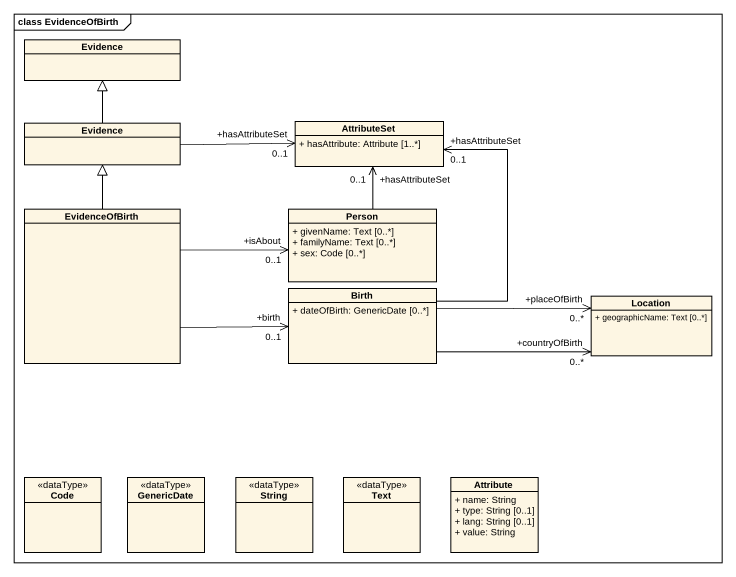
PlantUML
@startuml
mainframe class EvidenceOfBirth
hide circle
hide empty members
skinparam classAttributeIconSize 0
class Evidence
class "Evidence" as Evidence_2
class AttributeSet {
  + hasAttribute: Attribute [1..*]
}
class EvidenceOfBirth
class "Person" as Person_ {
  + givenName: Text [0..*]
  + familyName: Text [0..*]
  + sex: Code [0..*]
}
class Birth {
  + dateOfBirth: GenericDate [0..*]
}
class Location {
  + geographicName: Text [0..*]
}
class Code <<dataType>>
class GenericDate <<dataType>>
class String <<dataType>>
class Text <<dataType>>
class Attribute {
  + name: String
  + type: String [0..1]
  + lang: String [0..1]
  + value: String
}
Evidence_2 -up-|> Evidence
Evidence_2 -right-> "+hasAttributeSet\n0..1" AttributeSet
EvidenceOfBirth -up-|> Evidence_2
EvidenceOfBirth -right-> "+isAbout\n0..1" Person_
EvidenceOfBirth -right-> "+birth\n0..1" Birth
Person_ -up-> "+hasAttributeSet\n0..1" AttributeSet
Birth -up-> "+hasAttributeSet\n0..1" AttributeSet
Birth -right-> "+placeOfBirth\n0..*" Location
Birth -right-> "+countryOfBirth\n0..*" Location
@enduml
